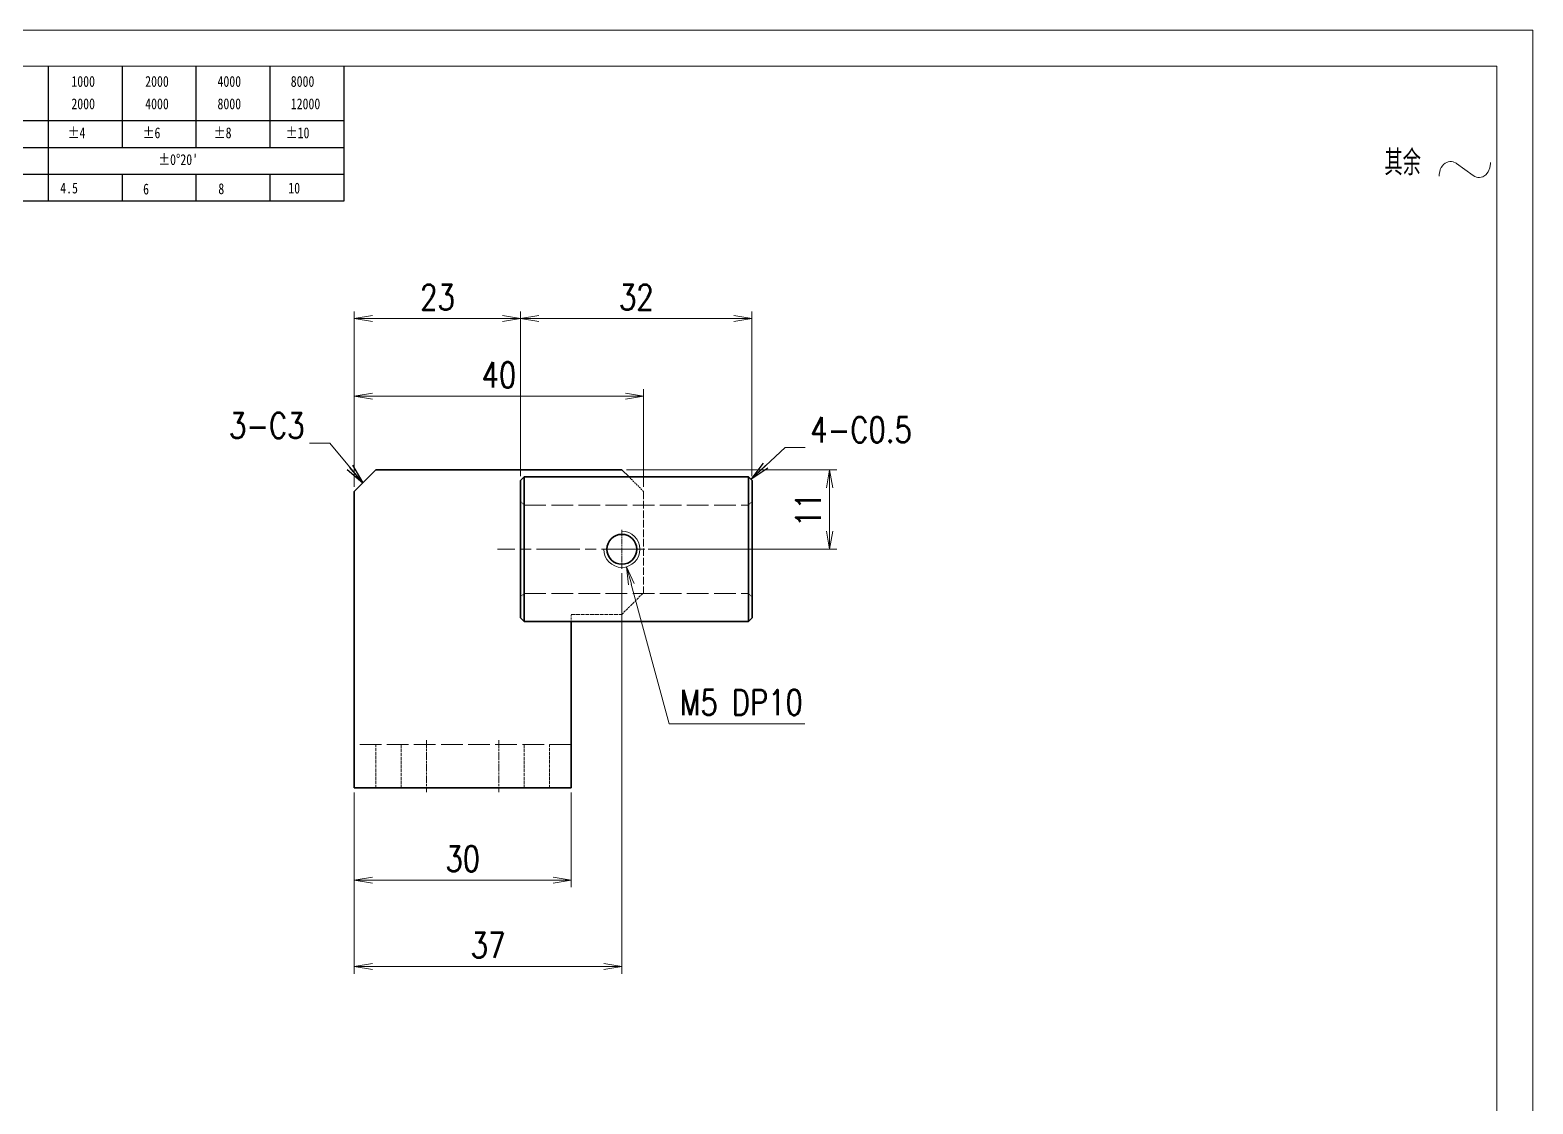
# Model space of a CAD drawing. Header units: inches. Extents: x 269 to 10986, y 1043 to 4337.
# Drawn here: x 8961.3 to 9169.1, y 1859.7 to 2008.2 of the extents above; entities that cross this region are included whole.
import ezdxf

# ---------------------------------------------------------------- set-up
doc = ezdxf.new("R2010")
doc.units = ezdxf.units.IN
doc.header["$MEASUREMENT"] = 0
for name, pattern in [('AM_ISO02W050x2', [3.75, 3, -0.75]), ('AM_ISO08W050x2', [9, 6, -0.75, 1.5, -0.75]), ('DOT2', [0.125, 0, -0.125])]:
    doc.linetypes.add(name, pattern=pattern)
for name, color, linetype, lineweight in [('中心线', 2, 'AM_ISO08W050x2', 18), ('图框', 7, 'Continuous', 18), ('标注线', 3, 'Continuous', 18), ('粗实线', 7, 'Continuous', 35), ('细实线', 3, 'Continuous', 18), ('虚线', 1, 'AM_ISO02W050x2', 18)]:
    doc.layers.add(name, color=color, linetype=linetype, lineweight=lineweight)
doc.layers.add('图\\M+19E79\\M+195B6\\M+18E9A', color=7, linetype='Continuous')
doc.layers.add('打印', color=7, linetype='Continuous', lineweight=15, plot=False)
doc.layers.add('打印-禁用', color=7, linetype='Continuous', lineweight=15, plot=False)
doc.styles.add('DIM', font='romans.shx', dxfattribs={"width": 0.8, "bigfont": 'bigfont.shx'})
doc.styles.add('国标', font='simfang.ttf', dxfattribs={"width": 0.8})
doc.styles.add('机械长仿宋', font='gbenor.shx', dxfattribs={"height": 1, "bigfont": 'gbcbig.shx'})
doc.dimstyles.new('XR 1-1', dxfattribs={"dimtxt": 3.5, "dimasz": 2.5, "dimexe": 1, "dimexo": 0.625, "dimgap": 1.2, "dimtad": 1, "dimtoh": 1, "dimdsep": 46, "dimtxsty": 'DIM', "dimblk": 'OPEN', "dimcen": 0, "dimclrd": 8, "dimclre": 8, "dimclrt": 2, "dimazin": 2, "dimtfac": 0.5, "dimtmove": 0, "dimatfit": 3, "dimldrblk": 'OPEN', "dimfxl": 0, "dimtolj": 2, "dimlwd": 18, "dimlwe": 18, "dimarcsym": 0})
doc.dimstyles.new('XR 1-1$0', dxfattribs={"dimtxt": 3.5, "dimasz": 2.5, "dimexe": 1, "dimexo": 0.625, "dimgap": 1.2, "dimtad": 1, "dimzin": 9, "dimdsep": 46, "dimtxsty": 'DIM', "dimblk": 'OPEN', "dimcen": 0, "dimclrd": 8, "dimclre": 8, "dimclrt": 2, "dimazin": 2, "dimtfac": 0.5, "dimtmove": 0, "dimatfit": 3, "dimldrblk": 'OPEN', "dimfxl": 0, "dimtolj": 2, "dimlwd": 18, "dimlwe": 18, "dimarcsym": 0})
doc.dimstyles.new('XR 1-1$3', dxfattribs={"dimtxt": 3.5, "dimasz": 2.5, "dimexe": 1, "dimexo": 0.625, "dimgap": 1.2, "dimtad": 1, "dimtoh": 1, "dimdsep": 46, "dimtxsty": 'DIM', "dimblk": 'OPEN', "dimcen": 0, "dimclrd": 8, "dimclre": 8, "dimclrt": 2, "dimazin": 2, "dimtfac": 0.5, "dimtofl": 0, "dimtmove": 0, "dimatfit": 3, "dimldrblk": 'OPEN', "dimfxl": 0, "dimtolj": 2, "dimlwd": 18, "dimlwe": 18, "dimarcsym": 0})

# ---------------------------------------------------------------- blocks, each defined once
blk = doc.blocks.new('GZDEH零件A3图框V01版')
at = {"layer": '图\\M+19E79\\M+195B6\\M+18E9A', "color": 9}
for p, q in [((3072.2, -1561.98), (3072.2, -1554.46)), ((3082.42, -1561.98), (3082.42, -1554.46)), ((3092.64, -1561.98), (3092.64, -1554.46)), ((3102.86, -1561.98), (3102.86, -1554.46)), ((3113.09, -1573.08), (3113.09, -1554.46)), ((2996.09, -1561.98), (3113.09, -1561.98)), ((3072.2, -1573.08), (3072.2, -1561.98)), ((3082.42, -1565.68), (3082.42, -1561.98)), ((3092.64, -1565.68), (3092.64, -1561.98)), ((3102.86, -1565.68), (3102.86, -1561.98)), ((2996.09, -1565.68), (3113.09, -1565.68)), ((2996.09, -1569.38), (3113.09, -1569.38)), ((3082.42, -1573.08), (3082.42, -1569.48)), ((3092.64, -1573.08), (3092.64, -1569.38)), ((3102.86, -1573.08), (3102.86, -1569.38)), ((2990.09, -1573.08), (3113.09, -1573.08))]:
    blk.add_line(p, q, dxfattribs=at)
at = {"layer": '图框', "linetype": 'Continuous'}
for p, q in [((3272.49, -1554.46), (2882.49, -1554.46)), ((3272.49, -1832.96), (3272.49, -1554.46))]:
    blk.add_line(p, q, dxfattribs=at)
at = {"layer": '打印-禁用', "linetype": 'Continuous'}
for p, q in [((3277.49, -1549.46), (2857.49, -1549.46)), ((3277.49, -1846.46), (3277.49, -1549.46))]:
    blk.add_line(p, q, dxfattribs=at)
at = {"layer": '图\\M+19E79\\M+195B6\\M+18E9A', "color": 9, "style": '国标', "width": 0.8}
for s, p in [('1000', (3075.36, -1557.31)), ('2000', (3085.57, -1557.31)), ('4000', (3095.57, -1557.31)), ('8000', (3105.7, -1557.31)), ('2000', (3075.36, -1560.41)), ('4000', (3085.57, -1560.41)), ('8000', (3095.57, -1560.41)), ('12000', (3105.7, -1560.41)), ('±4', (3074.85, -1564.42)), ('±6', (3085.22, -1564.42)), ('±8', (3095.06, -1564.42)), ('±10', (3105.02, -1564.42)), ("±0%%D20'", (3087.38, -1568.12)), ('4.5', (3073.82, -1572.05)), ('6', (3085.28, -1572.19)), ('8', (3095.68, -1572.15)), ('10', (3105.36, -1572.06))]:
    blk.add_text(s, height=1.5, dxfattribs=at).set_placement(p)
blk = doc.blocks.new('DEH A3')
at = {"layer": '图框'}
blk.add_blockref('GZDEH零件A3图框V01版', (-2857.49, 1846.46), dxfattribs=at)
blk = doc.blocks.new('其余不去材料')
at = {"layer": '标注线', "color": 2, "lineweight": 13}
for points in [[(0, 0.17), (0.01, 0.48), (0.07, 0.79), (0.16, 1.09), (0.28, 1.36), (0.44, 1.6), (0.62, 1.8), (0.82, 1.97), (1.04, 2.09), (1.26, 2.17), (1.49, 2.21), (1.72, 2.21), (1.94, 2.17), (2.37, 1.97), (2.41, 1.95)], [(4.7, 0.27), (4.91, 0.14), (5.14, 0.05), (5.37, 0), (5.6, 0), (5.82, 0.04), (6.04, 0.11), (6.45, 0.38), (6.79, 0.8), (7.02, 1.34), (7.11, 1.95), (7.11, 2.09)], [(2.41, 1.95), (3.55, 1.11), (4.7, 0.27)]]:
    blk.add_lwpolyline(points, dxfattribs=at)
at = {"layer": '标注线', "color": 7, "linetype": 'DOT2', "style": '机械长仿宋'}
blk.add_text('其余', height=3.5, dxfattribs=at).set_placement((-7.56, 0.3))
blk = doc.blocks.new('_Open')
at = {"color": 0, "linetype": 'ByBlock', "lineweight": -2}
for p, q in [((-1, 0.167), (0, 0)), ((-1, -0.167), (0, 0)), ((0, 0), (-1, 0))]:
    blk.add_line(p, q, dxfattribs=at)
blk = doc.blocks.new('*D995')
at = {"layer": 'Defpoints', "color": 0, "transparency": 16777216}
for p in [(9006.14, 1903.43), (9036.14, 1903.43), (9006.14, 1890.69)]:
    blk.add_point(p, dxfattribs=at)
at = {"layer": '标注线', "color": 8, "lineweight": 18, "transparency": 16777216}
for p, q in [((9006.14, 1902.81), (9006.14, 1889.69)), ((9036.14, 1902.81), (9036.14, 1889.69)), ((9033.64, 1890.69), (9008.64, 1890.69))]:
    blk.add_line(p, q, dxfattribs=at)
at = {"layer": '标注线', "color": 8, "lineweight": 18, "transparency": 16777216, "xscale": 2.5, "yscale": 2.5, "zscale": 2.5, "rotation": 180}
blk.add_blockref('_Open', (9006.14, 1890.69), dxfattribs=at)
at = {"layer": '标注线', "color": 8, "lineweight": 18, "transparency": 16777216, "xscale": 2.5, "yscale": 2.5, "zscale": 2.5}
blk.add_blockref('_Open', (9036.14, 1890.69), dxfattribs=at)
at = {"layer": '标注线', "color": 2, "transparency": 16777216, "insert": (9021.14, 1893.64), "char_height": 3.5, "attachment_point": 5, "style": 'DIM'}
blk.add_mtext('\\A2;30', dxfattribs=at)
blk = doc.blocks.new('*D996')
at = {"layer": 'Defpoints', "color": 0, "transparency": 16777216}
for p in [(9046.14, 1957.6), (9006.14, 1944.43), (9046.14, 1944.43)]:
    blk.add_point(p, dxfattribs=at)
at = {"layer": '标注线', "color": 8, "lineweight": 18, "transparency": 16777216}
for p, q in [((9006.14, 1945.06), (9006.14, 1958.6)), ((9046.14, 1945.06), (9046.14, 1958.6)), ((9008.64, 1957.6), (9043.64, 1957.6))]:
    blk.add_line(p, q, dxfattribs=at)
at = {"layer": '标注线', "color": 8, "lineweight": 18, "transparency": 16777216, "xscale": 2.5, "yscale": 2.5, "zscale": 2.5, "rotation": 180}
blk.add_blockref('_Open', (9006.14, 1957.6), dxfattribs=at)
at = {"layer": '标注线', "color": 8, "lineweight": 18, "transparency": 16777216, "xscale": 2.5, "yscale": 2.5, "zscale": 2.5}
blk.add_blockref('_Open', (9046.14, 1957.6), dxfattribs=at)
at = {"layer": '标注线', "color": 2, "transparency": 16777216, "insert": (9026.14, 1960.55), "char_height": 3.5, "attachment_point": 5, "style": 'DIM'}
blk.add_mtext('\\A2;40', dxfattribs=at)
blk = doc.blocks.new('*D997')
at = {"layer": 'Defpoints', "color": 0, "transparency": 16777216}
for p in [(9006.14, 1968.34), (9029.14, 1945.93), (9006.14, 1944.43)]:
    blk.add_point(p, dxfattribs=at)
at = {"layer": '标注线', "color": 8, "lineweight": 18, "transparency": 16777216}
for p, q in [((9006.14, 1945.06), (9006.14, 1969.34)), ((9026.64, 1968.34), (9008.64, 1968.34)), ((9029.14, 1946.56), (9029.14, 1969.34))]:
    blk.add_line(p, q, dxfattribs=at)
at = {"layer": '标注线', "color": 8, "lineweight": 18, "transparency": 16777216, "xscale": 2.5, "yscale": 2.5, "zscale": 2.5, "rotation": 180}
blk.add_blockref('_Open', (9006.14, 1968.34), dxfattribs=at)
at = {"layer": '标注线', "color": 8, "lineweight": 18, "transparency": 16777216, "xscale": 2.5, "yscale": 2.5, "zscale": 2.5}
blk.add_blockref('_Open', (9029.14, 1968.34), dxfattribs=at)
at = {"layer": '标注线', "color": 2, "transparency": 16777216, "insert": (9017.64, 1971.29), "char_height": 3.5, "attachment_point": 5, "style": 'DIM'}
blk.add_mtext('\\A2;23', dxfattribs=at)
blk = doc.blocks.new('*D998')
at = {"layer": 'Defpoints', "color": 0, "transparency": 16777216}
for p in [(9029.14, 1968.34), (9029.14, 1945.93), (9061.14, 1945.93)]:
    blk.add_point(p, dxfattribs=at)
at = {"layer": '标注线', "color": 8, "lineweight": 18, "transparency": 16777216}
for p, q in [((9029.14, 1946.56), (9029.14, 1969.34)), ((9058.64, 1968.34), (9031.64, 1968.34)), ((9061.14, 1946.56), (9061.14, 1969.34))]:
    blk.add_line(p, q, dxfattribs=at)
at = {"layer": '标注线', "color": 8, "lineweight": 18, "transparency": 16777216, "xscale": 2.5, "yscale": 2.5, "zscale": 2.5, "rotation": 180}
blk.add_blockref('_Open', (9029.14, 1968.34), dxfattribs=at)
at = {"layer": '标注线', "color": 8, "lineweight": 18, "transparency": 16777216, "xscale": 2.5, "yscale": 2.5, "zscale": 2.5}
blk.add_blockref('_Open', (9061.14, 1968.34), dxfattribs=at)
at = {"layer": '标注线', "color": 2, "transparency": 16777216, "insert": (9045.14, 1971.29), "char_height": 3.5, "attachment_point": 5, "style": 'DIM'}
blk.add_mtext('\\A2;32', dxfattribs=at)
blk = doc.blocks.new('*D999')
at = {"layer": 'Defpoints', "color": 0, "transparency": 16777216}
for p in [(9043.14, 1933.75), (9006.14, 1902.81), (9006.14, 1878.74)]:
    blk.add_point(p, dxfattribs=at)
at = {"layer": '标注线', "color": 8, "lineweight": 18, "transparency": 16777216}
for p, q in [((9043.14, 1933.12), (9043.14, 1877.74)), ((9006.14, 1902.18), (9006.14, 1877.74)), ((9040.64, 1878.74), (9008.64, 1878.74))]:
    blk.add_line(p, q, dxfattribs=at)
at = {"layer": '标注线', "color": 8, "lineweight": 18, "transparency": 16777216, "xscale": 2.5, "yscale": 2.5, "zscale": 2.5, "rotation": 180}
blk.add_blockref('_Open', (9006.14, 1878.74), dxfattribs=at)
at = {"layer": '标注线', "color": 8, "lineweight": 18, "transparency": 16777216, "xscale": 2.5, "yscale": 2.5, "zscale": 2.5}
blk.add_blockref('_Open', (9043.14, 1878.74), dxfattribs=at)
at = {"layer": '标注线', "color": 2, "transparency": 16777216, "insert": (9024.64, 1881.69), "char_height": 3.5, "attachment_point": 5, "style": 'DIM'}
blk.add_mtext('\\A2;37', dxfattribs=at)
blk = doc.blocks.new('*D1000')
at = {"layer": 'Defpoints', "color": 0, "transparency": 16777216}
for p in [(9043.14, 1947.43), (9046.14, 1936.43), (9071.88, 1936.43)]:
    blk.add_point(p, dxfattribs=at)
at = {"layer": '标注线', "color": 8, "lineweight": 18, "transparency": 16777216}
for p, q in [((9043.77, 1947.43), (9072.88, 1947.43)), ((9071.88, 1944.93), (9071.88, 1938.93)), ((9046.77, 1936.43), (9072.88, 1936.43))]:
    blk.add_line(p, q, dxfattribs=at)
at = {"layer": '标注线', "color": 8, "lineweight": 18, "transparency": 16777216, "xscale": 2.5, "yscale": 2.5, "zscale": 2.5}
for p, rotation in [((9071.88, 1947.43), 90), ((9071.88, 1936.43), 270)]:
    blk.add_blockref('_Open', p, dxfattribs=dict(at, rotation=rotation))
at = {"layer": '标注线', "color": 2, "transparency": 16777216, "insert": (9068.93, 1941.93), "char_height": 3.5, "attachment_point": 5, "rotation": 90, "style": 'DIM'}
blk.add_mtext('\\A2;11', dxfattribs=at)
blk = doc.blocks.new('*D1007')
at = {"layer": 'Defpoints', "color": 0, "transparency": 16777216}
for p in [(9042.49, 1938.85), (9043.8, 1934.02)]:
    blk.add_point(p, dxfattribs=at)
at = {"layer": '标注线', "color": 8, "lineweight": 18, "transparency": 16777216}
for p, q in [((9049.68, 1912.32), (9044.45, 1931.61)), ((9068.43, 1912.32), (9049.68, 1912.32))]:
    blk.add_line(p, q, dxfattribs=at)
at = {"layer": '标注线', "color": 8, "lineweight": 18, "transparency": 16777216, "xscale": 2.5, "yscale": 2.5, "zscale": 2.5, "rotation": 105.1741703802094}
blk.add_blockref('_Open', (9043.8, 1934.02), dxfattribs=at)
at = {"layer": '标注线', "color": 2, "transparency": 16777216, "insert": (9059.65, 1915.27), "char_height": 3.5, "attachment_point": 5, "style": 'DIM'}
blk.add_mtext('\\A2;M5 DP10', dxfattribs=at)

msp = doc.modelspace()

# ---------------------------------------------------------------- linework, layer by layer
at = {"layer": '中心线', "ltscale": 0.134351}
msp.add_line((9043.142, 1939.121), (9043.142, 1933.747), dxfattribs=at)
at = {"layer": '中心线'}
msp.add_line((9064.341, 1936.434), (9025.941, 1936.434), dxfattribs=at)
at = {"layer": '中心线', "ltscale": 0.134355}
msp.add_line((9045.829, 1936.434), (9040.455, 1936.434), dxfattribs=at)
at = {"layer": '中心线', "ltscale": 0.180017}
for p, q in [((9016.141, 1910.034), (9016.141, 1902.834)), ((9026.141, 1910.034), (9026.141, 1902.834))]:
    msp.add_line(p, q, dxfattribs=at)
at = {"layer": '打印'}
msp.add_lwpolyline([(8749.142, 2008.236), (9169.142, 2008.236), (9169.142, 1711.236), (8749.142, 1711.236)], close=True, dxfattribs=at)
at = {"layer": '粗实线', "ltscale": 0.106066}
msp.add_line((9009.141, 1947.434), (9006.141, 1944.434), dxfattribs=at)
at = {"layer": '粗实线'}
for p, q in [((9009.141, 1947.434), (9043.141, 1947.434)), ((9060.641, 1946.434), (9029.641, 1946.434)), ((9006.141, 1911.434), (9006.141, 1944.434)), ((9060.641, 1926.434), (9029.641, 1926.434)), ((9036.141, 1903.434), (9006.141, 1903.434))]:
    msp.add_line(p, q, dxfattribs=at)
at = {"layer": '粗实线', "ltscale": 0.017678}
for p, q in [((9029.141, 1945.934), (9029.641, 1946.434)), ((9061.141, 1945.934), (9060.641, 1946.434)), ((9029.141, 1926.934), (9029.641, 1926.434)), ((9061.141, 1926.934), (9060.641, 1926.434))]:
    msp.add_line(p, q, dxfattribs=at)
at = {"layer": '粗实线', "ltscale": 0.123636}
for p, q in [((9029.141, 1945.934), (9029.141, 1940.989)), ((9061.141, 1945.934), (9061.141, 1940.989))]:
    msp.add_line(p, q, dxfattribs=at)
at = {"layer": '粗实线', "ltscale": 0.130144}
for p, q in [((9029.641, 1946.434), (9029.641, 1941.229)), ((9060.641, 1946.434), (9060.641, 1941.229))]:
    msp.add_line(p, q, dxfattribs=at)
at = {"layer": '粗实线', "ltscale": 0.035355}
msp.add_line((9044.141, 1946.434), (9043.141, 1947.434), dxfattribs=at)
at = {"layer": '粗实线', "ltscale": 0.322289}
msp.add_line((9029.141, 1940.989), (9029.141, 1928.097), dxfattribs=at)
at = {"layer": '粗实线', "ltscale": 0.339252}
msp.add_line((9029.641, 1941.229), (9029.641, 1927.659), dxfattribs=at)
at = {"layer": '粗实线', "ltscale": 0.10789}
msp.add_line((9060.641, 1941.229), (9060.641, 1936.913), dxfattribs=at)
at = {"layer": '粗实线', "ltscale": 0.102495}
msp.add_line((9061.141, 1940.989), (9061.141, 1936.889), dxfattribs=at)
at = {"layer": '粗实线', "ltscale": 0.231362}
msp.add_line((9060.641, 1936.913), (9060.641, 1927.659), dxfattribs=at)
at = {"layer": '粗实线', "ltscale": 0.248868}
msp.add_line((9061.141, 1936.889), (9061.141, 1926.934), dxfattribs=at)
at = {"layer": '粗实线', "ltscale": 0.029074}
msp.add_line((9029.141, 1928.097), (9029.141, 1926.934), dxfattribs=at)
at = {"layer": '粗实线', "ltscale": 0.030604}
for p, q in [((9029.641, 1927.659), (9029.641, 1926.434)), ((9060.641, 1927.659), (9060.641, 1926.434))]:
    msp.add_line(p, q, dxfattribs=at)
at = {"layer": '粗实线', "ltscale": 0.375}
msp.add_line((9036.141, 1911.434), (9036.141, 1926.434), dxfattribs=at)
at = {"layer": '粗实线', "ltscale": 0.2}
for p, q in [((9006.141, 1903.434), (9006.141, 1911.434)), ((9036.141, 1903.434), (9036.141, 1911.434))]:
    msp.add_line(p, q, dxfattribs=at)
at = {"layer": '粗实线'}
msp.add_circle((9043.142, 1936.434), 2.067, dxfattribs=at)
at = {"layer": '细实线'}
msp.add_arc((9043.142, 1936.434), 2.5, 180, 90, dxfattribs=at)
at = {"layer": '虚线', "ltscale": 0.030604}
for p, q in [((9029.641, 1946.434), (9029.641, 1945.21)), ((9060.641, 1946.434), (9060.641, 1945.21))]:
    msp.add_line(p, q, dxfattribs=at)
at = {"layer": '虚线', "ltscale": 0.070711}
msp.add_line((9046.141, 1944.434), (9044.141, 1946.434), dxfattribs=at)
at = {"layer": '虚线', "ltscale": 0.339252}
msp.add_line((9029.641, 1945.21), (9029.641, 1931.64), dxfattribs=at)
at = {"layer": '虚线', "ltscale": 0.35}
msp.add_line((9046.141, 1944.434), (9046.141, 1930.434), dxfattribs=at)
at = {"layer": '虚线', "ltscale": 0.283965}
msp.add_line((9060.641, 1945.21), (9060.641, 1933.852), dxfattribs=at)
at = {"layer": '虚线', "ltscale": 0.017678}
for p, q in [((9029.641, 1942.534), (9029.141, 1943.034)), ((9060.641, 1942.534), (9061.141, 1943.034)), ((9029.641, 1930.334), (9029.141, 1929.834)), ((9060.641, 1930.334), (9061.141, 1929.834))]:
    msp.add_line(p, q, dxfattribs=at)
at = {"layer": '虚线', "ltscale": 0.079388}
for p, q in [((9029.641, 1939.359), (9029.641, 1942.534)), ((9060.641, 1939.359), (9060.641, 1942.534)), ((9029.641, 1930.334), (9029.641, 1933.51)), ((9060.641, 1930.334), (9060.641, 1933.51))]:
    msp.add_line(p, q, dxfattribs=at)
at = {"layer": '虚线'}
for p, q in [((9029.641, 1942.534), (9060.641, 1942.534)), ((9029.641, 1930.334), (9060.641, 1930.334)), ((9036.141, 1909.434), (9006.141, 1909.434))]:
    msp.add_line(p, q, dxfattribs=at)
at = {"layer": '虚线', "ltscale": 0.206944}
for p, q in [((9029.641, 1933.51), (9029.641, 1941.788)), ((9029.641, 1931.081), (9029.641, 1939.359))]:
    msp.add_line(p, q, dxfattribs=at)
at = {"layer": '虚线', "ltscale": 0.01069}
msp.add_line((9060.641, 1941.36), (9060.641, 1941.788), dxfattribs=at)
at = {"layer": '虚线', "ltscale": 0.196253}
msp.add_line((9060.641, 1941.36), (9060.641, 1933.51), dxfattribs=at)
at = {"layer": '虚线', "ltscale": 0.201906}
msp.add_line((9060.641, 1931.283), (9060.641, 1939.359), dxfattribs=at)
at = {"layer": '虚线', "ltscale": 0.055287}
msp.add_line((9060.641, 1933.852), (9060.641, 1931.64), dxfattribs=at)
at = {"layer": '虚线', "ltscale": 0.130144}
for p, q in [((9029.641, 1931.64), (9029.641, 1926.434)), ((9060.641, 1931.64), (9060.641, 1926.434))]:
    msp.add_line(p, q, dxfattribs=at)
at = {"layer": '虚线', "ltscale": 0.005038}
msp.add_line((9060.641, 1931.081), (9060.641, 1931.283), dxfattribs=at)
at = {"layer": '虚线', "ltscale": 0.106066}
msp.add_line((9043.141, 1927.434), (9046.141, 1930.434), dxfattribs=at)
at = {"layer": '虚线', "ltscale": 0.025}
msp.add_line((9036.141, 1926.434), (9036.141, 1927.434), dxfattribs=at)
at = {"layer": '虚线', "ltscale": 0.175}
msp.add_line((9036.141, 1927.434), (9043.141, 1927.434), dxfattribs=at)
at = {"layer": '虚线', "ltscale": 0.15}
for p, q in [((9009.141, 1903.434), (9009.141, 1909.434)), ((9012.641, 1909.434), (9012.641, 1903.434)), ((9012.641, 1909.434), (9012.641, 1903.434)), ((9029.641, 1909.434), (9029.641, 1903.434)), ((9029.641, 1909.434), (9029.641, 1903.434)), ((9033.141, 1903.434), (9033.141, 1909.434))]:
    msp.add_line(p, q, dxfattribs=at)

# ---------------------------------------------------------------- block references
at = {"layer": '图框'}
msp.add_blockref('DEH A3', (8749.142, 1711.236), dxfattribs=at)
at = {"layer": '标注线'}
msp.add_blockref('其余不去材料', (9156.173, 1987.848), dxfattribs=at)

# ---------------------------------------------------------------- texts
at = {"layer": '标注线', "color": 2, "char_height": 3.5, "style": 'DIM'}
for s, insert, attachment_point in [('\\A2;{\\Fromans,bigfont|c134;3-}C3', (8999.26, 1951.79), 9), ('\\A2;{\\Fromans,bigfont|c134;4-}C0.5', (9069.206, 1951.222), 7)]:
    msp.add_mtext(s, dxfattribs=dict(at, insert=insert, attachment_point=attachment_point))

# ---------------------------------------------------------------- dimensions: what is measured, and where the dimension line sits
at = {"layer": '标注线'}
for base, p1, p2, picture, middle in [((9006.141, 1968.343), (9029.141, 1945.934), (9006.141, 1944.434), '*D997', (9017.641, 1971.293)), ((9029.141, 1968.343), (9061.141, 1945.934), (9029.141, 1945.934), '*D998', (9045.141, 1971.293)), ((9046.141, 1957.604), (9006.141, 1944.434), (9046.141, 1944.434), '*D996', (9026.141, 1960.554)), ((9006.141, 1878.74), (9043.142, 1933.747), (9006.141, 1902.809), '*D999', (9024.642, 1881.69)), ((9006.141, 1890.694), (9036.141, 1903.434), (9006.141, 1903.434), '*D995', (9021.141, 1893.644))]:
    dim = msp.add_linear_dim(base=base, p1=p1, p2=p2, dimstyle='XR 1-1$0', dxfattribs=at)
    dim.commit()
    dim.dimension.update_dxf_attribs({"geometry": picture, "text_midpoint": middle})
dim = msp.add_linear_dim(base=(9071.876, 1936.434), p1=(9043.141, 1947.434), p2=(9046.141, 1936.434), angle=90, dimstyle='XR 1-1$0', dxfattribs=at)
dim.commit()
dim.dimension.update_dxf_attribs({"geometry": '*D1000', "text_midpoint": (9068.926, 1941.934)})
dim = msp.add_diameter_dim_2p(p1=(9042.487, 1938.847), p2=(9043.796, 1934.021), text='M5 DP10', dimstyle='XR 1-1$3', dxfattribs=at)
dim.commit()
dim.dimension.update_dxf_attribs({"geometry": '*D1007', "text_midpoint": (9059.654, 1912.324), "dimtype": 163})

# ---------------------------------------------------------------- leaders
for points in [[(9007.312, 1945.605), (9002.759, 1951.09), (8999.959, 1951.09)], [(9060.985, 1946.091), (9065.706, 1950.522), (9068.506, 1950.522)]]:
    msp.add_leader(points, dimstyle='XR 1-1', override={"dimasz": 2.8, "dimexe": 0.69965, "dimexo": 0.69965, "dimgap": 0.69965}, dxfattribs=at)

doc.saveas('drawing.dxf')
